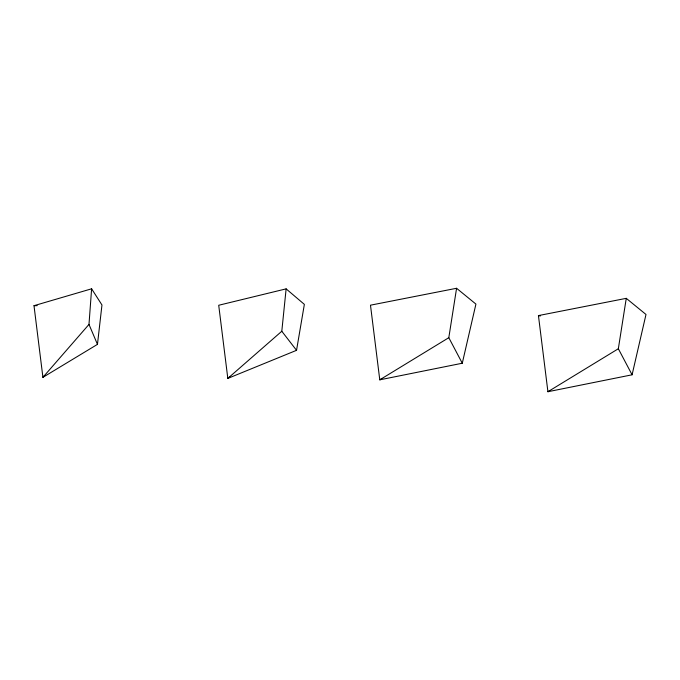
<?xml version="1.0" encoding="UTF-8"?>
<svg xmlns="http://www.w3.org/2000/svg" width="680" height="680" viewBox="0 0 680 680"><rect width="100%" height="100%" fill="white"/><g stroke="black" fill="none" stroke-linecap="round" stroke-linejoin="round"><path stroke-width="1.02" d="M97.461 344.369L88.986 324.411L91.613 288.804L34 305.685L42.916 377.341L97.461 344.369L101.966 304.98L91.613 288.804M229.5 377.111L227.817 378.411L281.8 331.245L286.127 288.864L218.713 305.26L227.817 378.411L296.539 350.319L304.359 304.368L286.127 288.864M462.281 363.23L448.808 337.688L456.577 288.277L370.481 305.184L379.772 379.822L462.281 363.23L475.923 304.087L456.577 288.277M632.086 374.799L618.341 348.747L626.263 298.341L538.441 315.588L547.918 391.723L632.086 374.799L646 314.475L626.263 298.341M88.986 324.411L42.916 377.341L44.251 375.896M448.808 337.688L379.772 379.822L381.514 378.955M618.341 348.747L547.918 391.723L549.703 390.839M34 305.685L37.188 305.651M540.558 315.571L538.441 315.588L540.37 315.911M281.8 331.245L296.539 350.319"/></g></svg>
